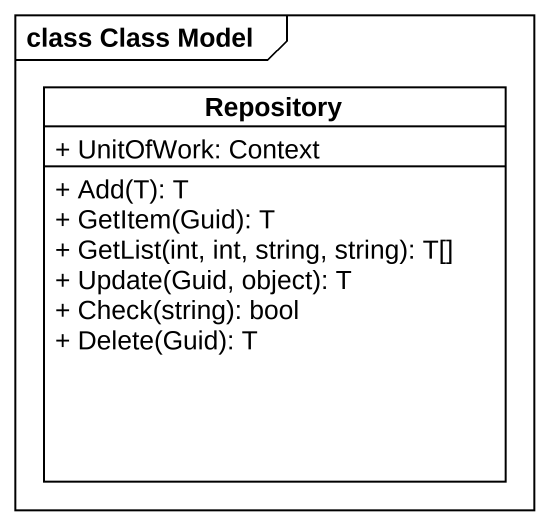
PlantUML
@startuml
mainframe class Class Model
hide circle
hide empty members
skinparam classAttributeIconSize 0
class Repository {
  + UnitOfWork: Context
  + Add(T): T
  + GetItem(Guid): T
  + GetList(int, int, string, string): T[]
  + Update(Guid, object): T
  + Check(string): bool
  + Delete(Guid): T
}
@enduml
